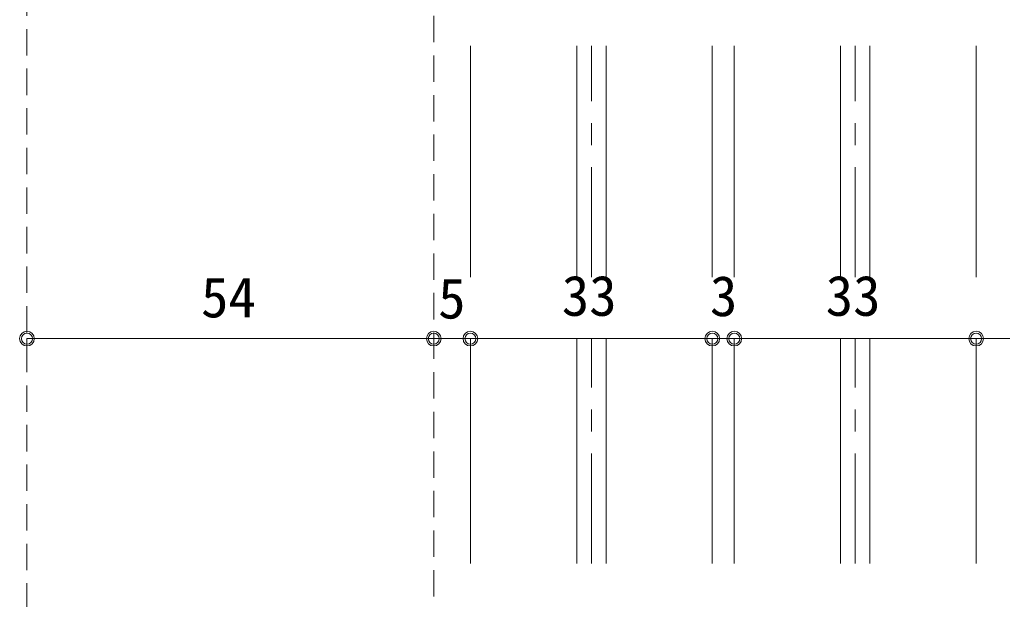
# Model space of a CAD drawing. Units: millimetres on the paper, enlarged 5 times, with parts at other scales. Extents: x -992 to 1008, y -685 to 700.
# Drawn here: x -772.3 to -548.9, y 186.9 to 318.6 of the extents above; entities that cross this region are included whole.
import ezdxf
from ezdxf.enums import TextEntityAlignment as Align

# ---------------------------------------------------------------- set-up
doc = ezdxf.new("R2010")
doc.units = ezdxf.units.MM
doc.header["$LTSCALE"] = 5
doc.header["$PDMODE"] = 32
doc.header["$PDSIZE"] = 2.5
doc.linetypes.add('CHAIN1', pattern=[8, 5, -1, 1, -1])
doc.linetypes.add('DASHED1', pattern=[1.8, 1.2, -0.6])
doc.layers.add('2-0_18', color=7, linetype='Continuous', lineweight=18)
doc.styles.add('ＭＳ ゴシック', font='')
doc.styles.get('ＭＳ ゴシック').set_extended_font_data('MS Gothic')

msp = doc.modelspace()

# ---------------------------------------------------------------- linework, layer by layer
at = {"layer": '2-0_18', "linetype": 'DASHED1', "lineweight": 20}
for p, q in [((-770.68, 514.508), (-770.68, 32.195)), ((-678.18, 454.508), (-678.18, 32.195))]:
    msp.add_line(p, q, dxfattribs=at)
at = {"layer": '2-0_18'}
for p, q in [((-669.847, 260.138), (-669.847, 312.72)), ((-645.68, 260.138), (-645.68, 312.72)), ((-639.014, 312.72), (-639.014, 260.138)), ((-614.847, 312.72), (-614.847, 260.138)), ((-609.847, 260.138), (-609.847, 312.72)), ((-585.68, 260.138), (-585.68, 312.72)), ((-579.014, 312.72), (-579.014, 260.138)), ((-554.847, 312.72), (-554.847, 260.138)), ((-770.68, 244.464), (-770.68, 246.131)), ((-678.18, 244.464), (-678.18, 246.131)), ((-669.847, 195.011), (-669.847, 246.131)), ((-645.68, 195.011), (-645.68, 246.131)), ((-639.014, 246.131), (-639.014, 195.011)), ((-614.847, 246.131), (-614.847, 195.011)), ((-609.847, 195.011), (-609.847, 246.131)), ((-585.68, 195.011), (-585.68, 246.131)), ((-579.014, 246.131), (-579.014, 195.011)), ((-554.847, 246.131), (-554.847, 195.011))]:
    msp.add_line(p, q, dxfattribs=at)
at = {"layer": '2-0_18', "linetype": 'CHAIN1'}
for p, q in [((-642.347, 260.138), (-642.347, 312.72)), ((-582.347, 260.138), (-582.347, 312.72)), ((-642.347, 195.011), (-642.347, 246.131)), ((-582.347, 195.011), (-582.347, 246.131))]:
    msp.add_line(p, q, dxfattribs=at)
at = {"layer": '2-0_18', "color": 4}
for p, q in [((-678.18, 246.131), (-770.68, 246.131)), ((-669.847, 246.131), (-678.18, 246.131)), ((-669.847, 246.131), (-614.847, 246.131)), ((-614.847, 246.131), (-609.847, 246.131)), ((-609.847, 246.131), (-554.847, 246.131)), ((-554.847, 246.131), (-517.347, 246.131))]:
    msp.add_line(p, q, dxfattribs=at)
for centre in [(-770.68, 246.131), (-678.18, 246.131), (-669.847, 246.131), (-614.847, 246.131), (-609.847, 246.131), (-554.847, 246.131)]:
    msp.add_circle(centre, 1.667, dxfattribs=at)
at = {"layer": '2-0_18', "color": 5}
for p in [(-770.68, 246.131), (-678.18, 246.131), (-669.847, 246.131), (-614.847, 246.131), (-609.847, 246.131), (-554.847, 246.131)]:
    msp.add_point(p, dxfattribs=at)
at = {"layer": '2-0_18', "color": 4}
for p in [(-770.68, 246.131), (-678.18, 246.131), (-669.847, 246.131), (-614.847, 246.131), (-609.847, 246.131), (-554.847, 246.131)]:
    msp.add_point(p, dxfattribs=at)

# ---------------------------------------------------------------- texts
at = {"layer": '2-0_18', "style": 'ＭＳ ゴシック'}
for s, p in [('54', (-731.097, 248.214)), ('5', (-677.185, 247.946)), ('33', (-649.059, 248.559)), ('3', (-615.376, 248.491)), ('33', (-589.059, 248.559))]:
    msp.add_text(s, height=9.164, dxfattribs=at).set_placement(p, align=Align.BOTTOM_LEFT)

doc.saveas('drawing.dxf')
